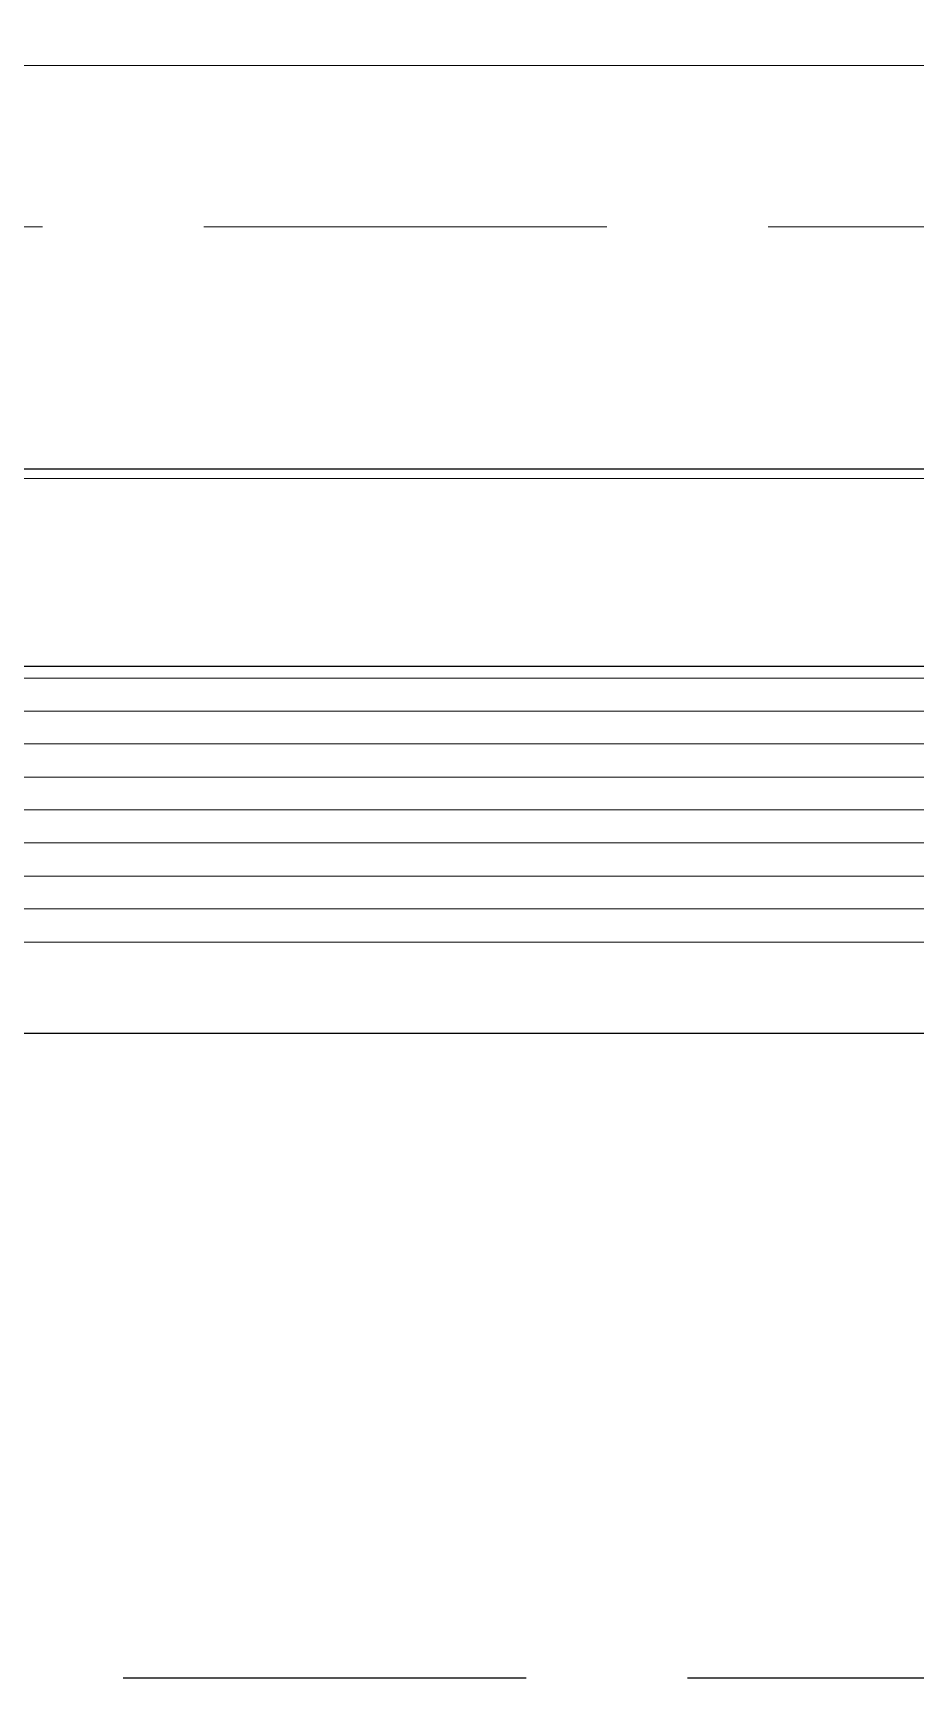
# Model space of a CAD drawing. Extents: x 3002737 to 4077523, y -995787 to -7267.
# Drawn here: x 3079332 to 3079879, y -929343 to -928323 of the extents above; entities that cross this region are included whole.
import ezdxf

# ---------------------------------------------------------------- set-up
doc = ezdxf.new("R2010")
doc.units = 0
doc.header["$LTSCALE"] = 1000
doc.header["$MEASUREMENT"] = 0
doc.linetypes.add('DASH', pattern=[0.35, 0.25, -0.1])
doc.layers.get('0').update_dxf_attribs({"linetype": 'CONTINUOUS'})
for name, color, linetype in [('!!电气', 1, 'CONTINUOUS'), ('卫生间', 6, 'CONTINUOUS'), ('看线', 185, 'CONTINUOUS')]:
    doc.layers.add(name, color=color, linetype=linetype)
for name, color, linetype, lineweight in [('平面-栏杆', 56, 'CONTINUOUS', 15), ('平面-看线', 252, 'CONTINUOUS', 15), ('平面-空调预留孔', 252, 'CONTINUOUS', 15)]:
    doc.layers.add(name, color=color, linetype=linetype, lineweight=lineweight)

# ---------------------------------------------------------------- blocks, each defined once
blk = doc.blocks.new('A$C148B7D8E')
at = {"layer": '卫生间', "color": 252, "linetype": 'DASH'}
blk.add_lwpolyline([(16100, 14000), (16100, 15400), (7700, 15400), (7700, 10800), (7300, 10800), (7300, 10000), (900, 10000), (900, 9000), (-900, 9000), (-900, -900), (1750, -900), (1750, -2100), (23450, -2100), (23450, -900), (25100, -900)], dxfattribs=at)
blk = doc.blocks.new('gdgdgdrgdfsfs')
at = {"layer": '平面-空调预留孔', "color": 252}
for p, q in [((703030, 763961.6), (701455, 763961.6)), ((703023.9, 763845.2), (701461.2, 763845.2)), ((703023.9, 763844.9), (701461.2, 763844.9)), ((703023.9, 763837.8), (701461.2, 763837.8)), ((703026.2, 763817.3), (701458.9, 763817.3)), ((703026.2, 763796.9), (701458.9, 763796.9)), ((703026.2, 763776.4), (701458.9, 763776.4)), ((703026.2, 763756), (701458.9, 763756)), ((703026.2, 763735.5), (701458.9, 763735.5)), ((703026.2, 763715), (701458.9, 763715)), ((703026.2, 763694.6), (701458.9, 763694.6)), ((703026.2, 763674.1), (701458.9, 763674.1))]:
    blk.add_line(p, q, dxfattribs=at)
blk = doc.blocks.new('A$C5F341E43')
at = {"layer": '平面-栏杆', "color": 252}
blk.add_lwpolyline([(33350, 0), (28700, 0)], dxfattribs=at)
at = {"layer": '平面-看线', "color": 252, "linetype": 'DASH'}
blk.add_lwpolyline([(33350, -100), (28700, -100)], dxfattribs=at)
at = {"layer": '看线', "color": 252, "ltscale": 0.5}
for points in [[(28750, -250), (33350, -250)], [(31350, -250), (31350, -600), (33350, -600), (33350, -250)]]:
    blk.add_lwpolyline(points, dxfattribs=at)
at = {"color": 252, "xscale": -1}
blk.add_blockref('A$C148B7D8E', (50100, 1100), dxfattribs=at)
at = {"layer": '平面-空调预留孔', "color": 252, "xscale": -1}
blk.add_blockref('gdgdgdrgdfsfs', (734592.5, -764217.6), dxfattribs=at)

msp = doc.modelspace()

# ---------------------------------------------------------------- block references
at = {"layer": '!!电气'}
msp.add_blockref('A$C5F341E43', (3047037.4, -928343.2), dxfattribs=at)

doc.saveas('drawing.dxf')
